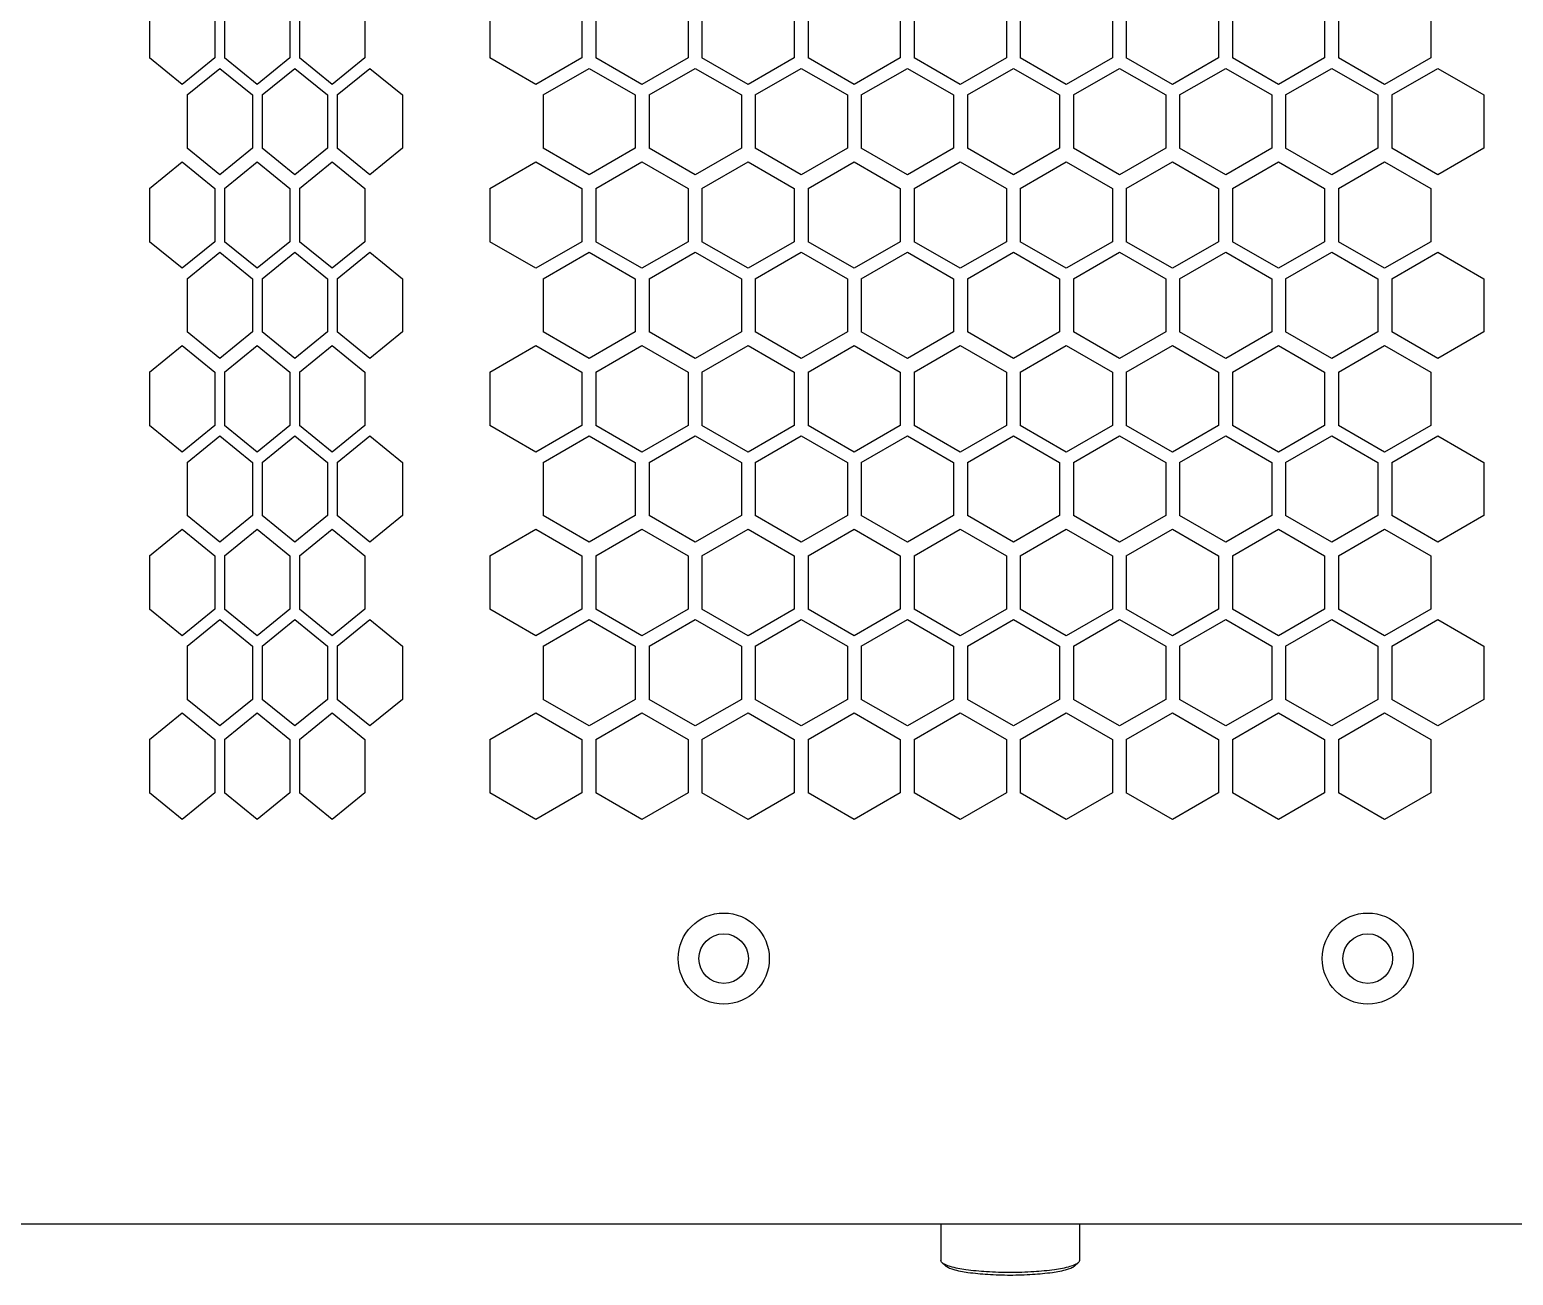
# Model space of a CAD drawing. Extents: x 61367 to 140945, y -1257 to 25588.
# Drawn here: x 72041.1 to 72169.8, y 15669.7 to 15777.7 of the extents above; entities that cross this region are included whole.
import ezdxf

# ---------------------------------------------------------------- set-up
doc = ezdxf.new("R2010")
doc.units = 0
doc.header["$MEASUREMENT"] = 0
doc.layers.get('0').update_dxf_attribs({"linetype": 'CONTINUOUS'})
doc.layers.add('4215-0412-2_0', color=7, linetype='CONTINUOUS')
doc.layers.add('SONGBUTUO-M4-8_0', color=7, linetype='CONTINUOUS')

# ---------------------------------------------------------------- blocks, each defined once
blk = doc.blocks.new('ERGRTHTHRT')
at = {"layer": '4215-0412-2_0', "color": 7, "linetype": 'Continuous'}
for p, q in [((-37352.74, -67913.76), (-37352.74, -67918.38)), ((-37347.08, -67913.76), (-37347.08, -67918.38)), ((-37346.24, -67913.76), (-37346.24, -67918.38)), ((-37340.58, -67913.76), (-37340.58, -67918.38)), ((-37339.73, -67913.76), (-37339.73, -67918.38)), ((-37334.07, -67913.76), (-37334.07, -67918.38)), ((-37323.24, -67913.76), (-37323.24, -67918.38)), ((-37315.24, -67913.76), (-37315.24, -67918.38)), ((-37314.04, -67913.76), (-37314.04, -67918.38)), ((-37306.04, -67913.76), (-37306.04, -67918.38)), ((-37304.84, -67913.76), (-37304.84, -67918.38)), ((-37296.84, -67913.76), (-37296.84, -67918.38)), ((-37295.64, -67913.76), (-37295.64, -67918.38)), ((-37287.64, -67913.76), (-37287.64, -67918.38)), ((-37286.44, -67913.76), (-37286.44, -67918.38)), ((-37278.44, -67913.76), (-37278.44, -67918.38)), ((-37277.24, -67913.76), (-37277.24, -67918.38)), ((-37269.24, -67913.76), (-37269.24, -67918.38)), ((-37268.04, -67913.76), (-37268.04, -67918.38)), ((-37260.04, -67913.76), (-37260.04, -67918.38)), ((-37258.84, -67913.76), (-37258.84, -67918.38)), ((-37250.84, -67913.76), (-37250.84, -67918.38)), ((-37249.64, -67913.76), (-37249.64, -67918.38)), ((-37241.64, -67913.76), (-37241.64, -67918.38)), ((-37349.91, -67920.69), (-37352.74, -67918.38)), ((-37347.08, -67918.38), (-37349.91, -67920.69)), ((-37349.47, -67921.59), (-37346.65, -67919.28)), ((-37346.65, -67919.28), (-37343.82, -67921.59)), ((-37343.41, -67920.69), (-37346.24, -67918.38)), ((-37340.58, -67918.38), (-37343.41, -67920.69)), ((-37342.97, -67921.59), (-37340.14, -67919.28)), ((-37340.14, -67919.28), (-37337.31, -67921.59)), ((-37336.9, -67920.69), (-37339.73, -67918.38)), ((-37334.07, -67918.38), (-37336.9, -67920.69)), ((-37336.46, -67921.59), (-37333.63, -67919.28)), ((-37333.63, -67919.28), (-37330.81, -67921.59)), ((-37319.24, -67920.69), (-37323.24, -67918.38)), ((-37315.24, -67918.38), (-37319.24, -67920.69)), ((-37318.62, -67921.59), (-37314.62, -67919.28)), ((-37314.62, -67919.28), (-37310.62, -67921.59)), ((-37310.04, -67920.69), (-37314.04, -67918.38)), ((-37306.04, -67918.38), (-37310.04, -67920.69)), ((-37309.42, -67921.59), (-37305.42, -67919.28)), ((-37305.42, -67919.28), (-37301.42, -67921.59)), ((-37300.84, -67920.69), (-37304.84, -67918.38)), ((-37296.84, -67918.38), (-37300.84, -67920.69)), ((-37300.22, -67921.59), (-37296.22, -67919.28)), ((-37296.22, -67919.28), (-37292.22, -67921.59)), ((-37291.64, -67920.69), (-37295.64, -67918.38)), ((-37287.64, -67918.38), (-37291.64, -67920.69)), ((-37291.02, -67921.59), (-37287.02, -67919.28)), ((-37287.02, -67919.28), (-37283.02, -67921.59)), ((-37282.44, -67920.69), (-37286.44, -67918.38)), ((-37278.44, -67918.38), (-37282.44, -67920.69)), ((-37281.82, -67921.59), (-37277.82, -67919.28)), ((-37277.82, -67919.28), (-37273.82, -67921.59)), ((-37273.24, -67920.69), (-37277.24, -67918.38)), ((-37269.24, -67918.38), (-37273.24, -67920.69)), ((-37272.62, -67921.59), (-37268.62, -67919.28)), ((-37268.62, -67919.28), (-37264.62, -67921.59)), ((-37264.04, -67920.69), (-37268.04, -67918.38)), ((-37260.04, -67918.38), (-37264.04, -67920.69)), ((-37263.42, -67921.59), (-37259.42, -67919.28)), ((-37259.42, -67919.28), (-37255.42, -67921.59)), ((-37254.84, -67920.69), (-37258.84, -67918.38)), ((-37250.84, -67918.38), (-37254.84, -67920.69)), ((-37254.22, -67921.59), (-37250.22, -67919.28)), ((-37250.22, -67919.28), (-37246.22, -67921.59)), ((-37245.64, -67920.69), (-37249.64, -67918.38)), ((-37241.64, -67918.38), (-37245.64, -67920.69)), ((-37245.02, -67921.59), (-37241.02, -67919.28)), ((-37241.02, -67919.28), (-37237.02, -67921.59)), ((-37349.47, -67921.59), (-37349.47, -67926.21)), ((-37343.82, -67921.59), (-37343.82, -67926.21)), ((-37342.97, -67921.59), (-37342.97, -67926.21)), ((-37337.31, -67921.59), (-37337.31, -67926.21)), ((-37336.46, -67921.59), (-37336.46, -67926.21)), ((-37330.81, -67921.59), (-37330.81, -67926.21)), ((-37318.62, -67921.59), (-37318.62, -67926.21)), ((-37310.62, -67921.59), (-37310.62, -67926.21)), ((-37309.42, -67921.59), (-37309.42, -67926.21)), ((-37301.42, -67921.59), (-37301.42, -67926.21)), ((-37300.22, -67921.59), (-37300.22, -67926.21)), ((-37292.22, -67921.59), (-37292.22, -67926.21)), ((-37291.02, -67921.59), (-37291.02, -67926.21)), ((-37283.02, -67921.59), (-37283.02, -67926.21)), ((-37281.82, -67921.59), (-37281.82, -67926.21)), ((-37273.82, -67921.59), (-37273.82, -67926.21)), ((-37272.62, -67921.59), (-37272.62, -67926.21)), ((-37264.62, -67921.59), (-37264.62, -67926.21)), ((-37263.42, -67921.59), (-37263.42, -67926.21)), ((-37255.42, -67921.59), (-37255.42, -67926.21)), ((-37254.22, -67921.59), (-37254.22, -67926.21)), ((-37246.22, -67921.59), (-37246.22, -67926.21)), ((-37245.02, -67921.59), (-37245.02, -67926.21)), ((-37237.02, -67921.59), (-37237.02, -67926.21)), ((-37346.65, -67928.52), (-37349.47, -67926.21)), ((-37343.82, -67926.21), (-37346.65, -67928.52)), ((-37340.14, -67928.52), (-37342.97, -67926.21)), ((-37337.31, -67926.21), (-37340.14, -67928.52)), ((-37333.63, -67928.52), (-37336.46, -67926.21)), ((-37330.81, -67926.21), (-37333.63, -67928.52)), ((-37314.62, -67928.52), (-37318.62, -67926.21)), ((-37310.62, -67926.21), (-37314.62, -67928.52)), ((-37305.42, -67928.52), (-37309.42, -67926.21)), ((-37301.42, -67926.21), (-37305.42, -67928.52)), ((-37296.22, -67928.52), (-37300.22, -67926.21)), ((-37292.22, -67926.21), (-37296.22, -67928.52)), ((-37287.02, -67928.52), (-37291.02, -67926.21)), ((-37283.02, -67926.21), (-37287.02, -67928.52)), ((-37277.82, -67928.52), (-37281.82, -67926.21)), ((-37273.82, -67926.21), (-37277.82, -67928.52)), ((-37268.62, -67928.52), (-37272.62, -67926.21)), ((-37264.62, -67926.21), (-37268.62, -67928.52)), ((-37259.42, -67928.52), (-37263.42, -67926.21)), ((-37255.42, -67926.21), (-37259.42, -67928.52)), ((-37250.22, -67928.52), (-37254.22, -67926.21)), ((-37246.22, -67926.21), (-37250.22, -67928.52)), ((-37241.02, -67928.52), (-37245.02, -67926.21)), ((-37237.02, -67926.21), (-37241.02, -67928.52)), ((-37352.74, -67929.69), (-37349.91, -67927.38)), ((-37349.91, -67927.38), (-37347.08, -67929.69)), ((-37346.24, -67929.69), (-37343.41, -67927.38)), ((-37343.41, -67927.38), (-37340.58, -67929.69)), ((-37339.73, -67929.69), (-37336.9, -67927.38)), ((-37336.9, -67927.38), (-37334.07, -67929.69)), ((-37323.24, -67929.69), (-37319.24, -67927.38)), ((-37319.24, -67927.38), (-37315.24, -67929.69)), ((-37314.04, -67929.69), (-37310.04, -67927.38)), ((-37310.04, -67927.38), (-37306.04, -67929.69)), ((-37304.84, -67929.69), (-37300.84, -67927.38)), ((-37300.84, -67927.38), (-37296.84, -67929.69)), ((-37295.64, -67929.69), (-37291.64, -67927.38)), ((-37291.64, -67927.38), (-37287.64, -67929.69)), ((-37286.44, -67929.69), (-37282.44, -67927.38)), ((-37282.44, -67927.38), (-37278.44, -67929.69)), ((-37277.24, -67929.69), (-37273.24, -67927.38)), ((-37273.24, -67927.38), (-37269.24, -67929.69)), ((-37268.04, -67929.69), (-37264.04, -67927.38)), ((-37264.04, -67927.38), (-37260.04, -67929.69)), ((-37258.84, -67929.69), (-37254.84, -67927.38)), ((-37254.84, -67927.38), (-37250.84, -67929.69)), ((-37249.64, -67929.69), (-37245.64, -67927.38)), ((-37245.64, -67927.38), (-37241.64, -67929.69)), ((-37352.74, -67929.69), (-37352.74, -67934.31)), ((-37347.08, -67929.69), (-37347.08, -67934.31)), ((-37346.24, -67929.69), (-37346.24, -67934.31)), ((-37340.58, -67929.69), (-37340.58, -67934.31)), ((-37339.73, -67929.69), (-37339.73, -67934.31)), ((-37334.07, -67929.69), (-37334.07, -67934.31)), ((-37323.24, -67929.69), (-37323.24, -67934.31)), ((-37315.24, -67929.69), (-37315.24, -67934.31)), ((-37314.04, -67929.69), (-37314.04, -67934.31)), ((-37306.04, -67929.69), (-37306.04, -67934.31)), ((-37304.84, -67929.69), (-37304.84, -67934.31)), ((-37296.84, -67929.69), (-37296.84, -67934.31)), ((-37295.64, -67929.69), (-37295.64, -67934.31)), ((-37287.64, -67929.69), (-37287.64, -67934.31)), ((-37286.44, -67929.69), (-37286.44, -67934.31)), ((-37278.44, -67929.69), (-37278.44, -67934.31)), ((-37277.24, -67929.69), (-37277.24, -67934.31)), ((-37269.24, -67929.69), (-37269.24, -67934.31)), ((-37268.04, -67929.69), (-37268.04, -67934.31)), ((-37260.04, -67929.69), (-37260.04, -67934.31)), ((-37258.84, -67929.69), (-37258.84, -67934.31)), ((-37250.84, -67929.69), (-37250.84, -67934.31)), ((-37249.64, -67929.69), (-37249.64, -67934.31)), ((-37241.64, -67929.69), (-37241.64, -67934.31)), ((-37349.91, -67936.62), (-37352.74, -67934.31)), ((-37347.08, -67934.31), (-37349.91, -67936.62)), ((-37343.41, -67936.62), (-37346.24, -67934.31)), ((-37340.58, -67934.31), (-37343.41, -67936.62)), ((-37336.9, -67936.62), (-37339.73, -67934.31)), ((-37334.07, -67934.31), (-37336.9, -67936.62)), ((-37319.24, -67936.62), (-37323.24, -67934.31)), ((-37315.24, -67934.31), (-37319.24, -67936.62)), ((-37310.04, -67936.62), (-37314.04, -67934.31)), ((-37306.04, -67934.31), (-37310.04, -67936.62)), ((-37300.84, -67936.62), (-37304.84, -67934.31)), ((-37296.84, -67934.31), (-37300.84, -67936.62)), ((-37291.64, -67936.62), (-37295.64, -67934.31)), ((-37287.64, -67934.31), (-37291.64, -67936.62)), ((-37282.44, -67936.62), (-37286.44, -67934.31)), ((-37278.44, -67934.31), (-37282.44, -67936.62)), ((-37273.24, -67936.62), (-37277.24, -67934.31)), ((-37269.24, -67934.31), (-37273.24, -67936.62)), ((-37264.04, -67936.62), (-37268.04, -67934.31)), ((-37260.04, -67934.31), (-37264.04, -67936.62)), ((-37254.84, -67936.62), (-37258.84, -67934.31)), ((-37250.84, -67934.31), (-37254.84, -67936.62)), ((-37245.64, -67936.62), (-37249.64, -67934.31)), ((-37241.64, -67934.31), (-37245.64, -67936.62)), ((-37349.47, -67937.52), (-37346.65, -67935.21)), ((-37346.65, -67935.21), (-37343.82, -67937.52)), ((-37342.97, -67937.52), (-37340.14, -67935.21)), ((-37340.14, -67935.21), (-37337.31, -67937.52)), ((-37336.46, -67937.52), (-37333.63, -67935.21)), ((-37333.63, -67935.21), (-37330.81, -67937.52)), ((-37318.62, -67937.52), (-37314.62, -67935.21)), ((-37314.62, -67935.21), (-37310.62, -67937.52)), ((-37309.42, -67937.52), (-37305.42, -67935.21)), ((-37305.42, -67935.21), (-37301.42, -67937.52)), ((-37300.22, -67937.52), (-37296.22, -67935.21)), ((-37296.22, -67935.21), (-37292.22, -67937.52)), ((-37291.02, -67937.52), (-37287.02, -67935.21)), ((-37287.02, -67935.21), (-37283.02, -67937.52)), ((-37281.82, -67937.52), (-37277.82, -67935.21)), ((-37277.82, -67935.21), (-37273.82, -67937.52)), ((-37272.62, -67937.52), (-37268.62, -67935.21)), ((-37268.62, -67935.21), (-37264.62, -67937.52)), ((-37263.42, -67937.52), (-37259.42, -67935.21)), ((-37259.42, -67935.21), (-37255.42, -67937.52)), ((-37254.22, -67937.52), (-37250.22, -67935.21)), ((-37250.22, -67935.21), (-37246.22, -67937.52)), ((-37245.02, -67937.52), (-37241.02, -67935.21)), ((-37241.02, -67935.21), (-37237.02, -67937.52)), ((-37349.47, -67937.52), (-37349.47, -67942.14)), ((-37343.82, -67937.52), (-37343.82, -67942.14)), ((-37342.97, -67937.52), (-37342.97, -67942.14)), ((-37337.31, -67937.52), (-37337.31, -67942.14)), ((-37336.46, -67937.52), (-37336.46, -67942.14)), ((-37330.81, -67937.52), (-37330.81, -67942.14)), ((-37318.62, -67937.52), (-37318.62, -67942.14)), ((-37310.62, -67937.52), (-37310.62, -67942.14)), ((-37309.42, -67937.52), (-37309.42, -67942.14)), ((-37301.42, -67937.52), (-37301.42, -67942.14)), ((-37300.22, -67937.52), (-37300.22, -67942.14)), ((-37292.22, -67937.52), (-37292.22, -67942.14)), ((-37291.02, -67937.52), (-37291.02, -67942.14)), ((-37283.02, -67937.52), (-37283.02, -67942.14)), ((-37281.82, -67937.52), (-37281.82, -67942.14)), ((-37273.82, -67937.52), (-37273.82, -67942.14)), ((-37272.62, -67937.52), (-37272.62, -67942.14)), ((-37264.62, -67937.52), (-37264.62, -67942.14)), ((-37263.42, -67937.52), (-37263.42, -67942.14)), ((-37255.42, -67937.52), (-37255.42, -67942.14)), ((-37254.22, -67937.52), (-37254.22, -67942.14)), ((-37246.22, -67937.52), (-37246.22, -67942.14)), ((-37245.02, -67937.52), (-37245.02, -67942.14)), ((-37237.02, -67937.52), (-37237.02, -67942.14)), ((-37346.65, -67944.45), (-37349.47, -67942.14)), ((-37343.82, -67942.14), (-37346.65, -67944.45)), ((-37340.14, -67944.45), (-37342.97, -67942.14)), ((-37337.31, -67942.14), (-37340.14, -67944.45)), ((-37333.63, -67944.45), (-37336.46, -67942.14)), ((-37330.81, -67942.14), (-37333.63, -67944.45)), ((-37314.62, -67944.45), (-37318.62, -67942.14)), ((-37310.62, -67942.14), (-37314.62, -67944.45)), ((-37305.42, -67944.45), (-37309.42, -67942.14)), ((-37301.42, -67942.14), (-37305.42, -67944.45)), ((-37296.22, -67944.45), (-37300.22, -67942.14)), ((-37292.22, -67942.14), (-37296.22, -67944.45)), ((-37287.02, -67944.45), (-37291.02, -67942.14)), ((-37283.02, -67942.14), (-37287.02, -67944.45)), ((-37277.82, -67944.45), (-37281.82, -67942.14)), ((-37273.82, -67942.14), (-37277.82, -67944.45)), ((-37268.62, -67944.45), (-37272.62, -67942.14)), ((-37264.62, -67942.14), (-37268.62, -67944.45)), ((-37259.42, -67944.45), (-37263.42, -67942.14)), ((-37255.42, -67942.14), (-37259.42, -67944.45)), ((-37250.22, -67944.45), (-37254.22, -67942.14)), ((-37246.22, -67942.14), (-37250.22, -67944.45)), ((-37241.02, -67944.45), (-37245.02, -67942.14)), ((-37237.02, -67942.14), (-37241.02, -67944.45)), ((-37352.74, -67945.62), (-37349.91, -67943.31)), ((-37349.91, -67943.31), (-37347.08, -67945.62)), ((-37346.24, -67945.62), (-37343.41, -67943.31)), ((-37343.41, -67943.31), (-37340.58, -67945.62)), ((-37339.73, -67945.62), (-37336.9, -67943.31)), ((-37336.9, -67943.31), (-37334.07, -67945.62)), ((-37323.24, -67945.62), (-37319.24, -67943.31)), ((-37319.24, -67943.31), (-37315.24, -67945.62)), ((-37314.04, -67945.62), (-37310.04, -67943.31)), ((-37310.04, -67943.31), (-37306.04, -67945.62)), ((-37304.84, -67945.62), (-37300.84, -67943.31)), ((-37300.84, -67943.31), (-37296.84, -67945.62)), ((-37295.64, -67945.62), (-37291.64, -67943.31)), ((-37291.64, -67943.31), (-37287.64, -67945.62)), ((-37286.44, -67945.62), (-37282.44, -67943.31)), ((-37282.44, -67943.31), (-37278.44, -67945.62)), ((-37277.24, -67945.62), (-37273.24, -67943.31)), ((-37273.24, -67943.31), (-37269.24, -67945.62)), ((-37268.04, -67945.62), (-37264.04, -67943.31)), ((-37264.04, -67943.31), (-37260.04, -67945.62)), ((-37258.84, -67945.62), (-37254.84, -67943.31)), ((-37254.84, -67943.31), (-37250.84, -67945.62)), ((-37249.64, -67945.62), (-37245.64, -67943.31)), ((-37245.64, -67943.31), (-37241.64, -67945.62)), ((-37352.74, -67945.62), (-37352.74, -67950.24)), ((-37347.08, -67945.62), (-37347.08, -67950.24)), ((-37346.24, -67945.62), (-37346.24, -67950.24)), ((-37340.58, -67945.62), (-37340.58, -67950.24)), ((-37339.73, -67945.62), (-37339.73, -67950.24)), ((-37334.07, -67945.62), (-37334.07, -67950.24)), ((-37323.24, -67945.62), (-37323.24, -67950.24)), ((-37315.24, -67945.62), (-37315.24, -67950.24)), ((-37314.04, -67945.62), (-37314.04, -67950.24)), ((-37306.04, -67945.62), (-37306.04, -67950.24)), ((-37304.84, -67945.62), (-37304.84, -67950.24)), ((-37296.84, -67945.62), (-37296.84, -67950.24)), ((-37295.64, -67945.62), (-37295.64, -67950.24)), ((-37287.64, -67945.62), (-37287.64, -67950.24)), ((-37286.44, -67945.62), (-37286.44, -67950.24)), ((-37278.44, -67945.62), (-37278.44, -67950.24)), ((-37277.24, -67945.62), (-37277.24, -67950.24)), ((-37269.24, -67945.62), (-37269.24, -67950.24)), ((-37268.04, -67945.62), (-37268.04, -67950.24)), ((-37260.04, -67945.62), (-37260.04, -67950.24)), ((-37258.84, -67945.62), (-37258.84, -67950.24)), ((-37250.84, -67945.62), (-37250.84, -67950.24)), ((-37249.64, -67945.62), (-37249.64, -67950.24)), ((-37241.64, -67945.62), (-37241.64, -67950.24)), ((-37349.91, -67952.55), (-37352.74, -67950.24)), ((-37347.08, -67950.24), (-37349.91, -67952.55)), ((-37343.41, -67952.55), (-37346.24, -67950.24)), ((-37340.58, -67950.24), (-37343.41, -67952.55)), ((-37336.9, -67952.55), (-37339.73, -67950.24)), ((-37334.07, -67950.24), (-37336.9, -67952.55)), ((-37319.24, -67952.55), (-37323.24, -67950.24)), ((-37315.24, -67950.24), (-37319.24, -67952.55)), ((-37310.04, -67952.55), (-37314.04, -67950.24)), ((-37306.04, -67950.24), (-37310.04, -67952.55)), ((-37300.84, -67952.55), (-37304.84, -67950.24)), ((-37296.84, -67950.24), (-37300.84, -67952.55)), ((-37291.64, -67952.55), (-37295.64, -67950.24)), ((-37287.64, -67950.24), (-37291.64, -67952.55)), ((-37282.44, -67952.55), (-37286.44, -67950.24)), ((-37278.44, -67950.24), (-37282.44, -67952.55)), ((-37273.24, -67952.55), (-37277.24, -67950.24)), ((-37269.24, -67950.24), (-37273.24, -67952.55)), ((-37264.04, -67952.55), (-37268.04, -67950.24)), ((-37260.04, -67950.24), (-37264.04, -67952.55)), ((-37254.84, -67952.55), (-37258.84, -67950.24)), ((-37250.84, -67950.24), (-37254.84, -67952.55)), ((-37245.64, -67952.55), (-37249.64, -67950.24)), ((-37241.64, -67950.24), (-37245.64, -67952.55)), ((-37349.47, -67953.45), (-37346.65, -67951.14)), ((-37346.65, -67951.14), (-37343.82, -67953.45)), ((-37342.97, -67953.45), (-37340.14, -67951.14)), ((-37340.14, -67951.14), (-37337.31, -67953.45)), ((-37336.46, -67953.45), (-37333.63, -67951.14)), ((-37333.63, -67951.14), (-37330.81, -67953.45)), ((-37318.62, -67953.45), (-37314.62, -67951.14)), ((-37314.62, -67951.14), (-37310.62, -67953.45)), ((-37309.42, -67953.45), (-37305.42, -67951.14)), ((-37305.42, -67951.14), (-37301.42, -67953.45)), ((-37300.22, -67953.45), (-37296.22, -67951.14)), ((-37296.22, -67951.14), (-37292.22, -67953.45)), ((-37291.02, -67953.45), (-37287.02, -67951.14)), ((-37287.02, -67951.14), (-37283.02, -67953.45)), ((-37281.82, -67953.45), (-37277.82, -67951.14)), ((-37277.82, -67951.14), (-37273.82, -67953.45)), ((-37272.62, -67953.45), (-37268.62, -67951.14)), ((-37268.62, -67951.14), (-37264.62, -67953.45)), ((-37263.42, -67953.45), (-37259.42, -67951.14)), ((-37259.42, -67951.14), (-37255.42, -67953.45)), ((-37254.22, -67953.45), (-37250.22, -67951.14)), ((-37250.22, -67951.14), (-37246.22, -67953.45)), ((-37245.02, -67953.45), (-37241.02, -67951.14)), ((-37241.02, -67951.14), (-37237.02, -67953.45)), ((-37349.47, -67953.45), (-37349.47, -67958.07)), ((-37343.82, -67953.45), (-37343.82, -67958.07)), ((-37342.97, -67953.45), (-37342.97, -67958.07)), ((-37337.31, -67953.45), (-37337.31, -67958.07)), ((-37336.46, -67953.45), (-37336.46, -67958.07)), ((-37330.81, -67953.45), (-37330.81, -67958.07)), ((-37318.62, -67953.45), (-37318.62, -67958.07)), ((-37310.62, -67953.45), (-37310.62, -67958.07)), ((-37309.42, -67953.45), (-37309.42, -67958.07)), ((-37301.42, -67953.45), (-37301.42, -67958.07)), ((-37300.22, -67953.45), (-37300.22, -67958.07)), ((-37292.22, -67953.45), (-37292.22, -67958.07)), ((-37291.02, -67953.45), (-37291.02, -67958.07)), ((-37283.02, -67953.45), (-37283.02, -67958.07)), ((-37281.82, -67953.45), (-37281.82, -67958.07)), ((-37273.82, -67953.45), (-37273.82, -67958.07)), ((-37272.62, -67953.45), (-37272.62, -67958.07)), ((-37264.62, -67953.45), (-37264.62, -67958.07)), ((-37263.42, -67953.45), (-37263.42, -67958.07)), ((-37255.42, -67953.45), (-37255.42, -67958.07)), ((-37254.22, -67953.45), (-37254.22, -67958.07)), ((-37246.22, -67953.45), (-37246.22, -67958.07)), ((-37245.02, -67953.45), (-37245.02, -67958.07)), ((-37237.02, -67953.45), (-37237.02, -67958.07)), ((-37346.65, -67960.38), (-37349.47, -67958.07)), ((-37343.82, -67958.07), (-37346.65, -67960.38)), ((-37340.14, -67960.38), (-37342.97, -67958.07)), ((-37337.31, -67958.07), (-37340.14, -67960.38)), ((-37333.63, -67960.38), (-37336.46, -67958.07)), ((-37330.81, -67958.07), (-37333.63, -67960.38)), ((-37314.62, -67960.38), (-37318.62, -67958.07)), ((-37310.62, -67958.07), (-37314.62, -67960.38)), ((-37305.42, -67960.38), (-37309.42, -67958.07)), ((-37301.42, -67958.07), (-37305.42, -67960.38)), ((-37296.22, -67960.38), (-37300.22, -67958.07)), ((-37292.22, -67958.07), (-37296.22, -67960.38)), ((-37287.02, -67960.38), (-37291.02, -67958.07)), ((-37283.02, -67958.07), (-37287.02, -67960.38)), ((-37277.82, -67960.38), (-37281.82, -67958.07)), ((-37273.82, -67958.07), (-37277.82, -67960.38)), ((-37268.62, -67960.38), (-37272.62, -67958.07)), ((-37264.62, -67958.07), (-37268.62, -67960.38)), ((-37259.42, -67960.38), (-37263.42, -67958.07)), ((-37255.42, -67958.07), (-37259.42, -67960.38)), ((-37250.22, -67960.38), (-37254.22, -67958.07)), ((-37246.22, -67958.07), (-37250.22, -67960.38)), ((-37241.02, -67960.38), (-37245.02, -67958.07)), ((-37237.02, -67958.07), (-37241.02, -67960.38)), ((-37352.74, -67961.55), (-37349.91, -67959.24)), ((-37349.91, -67959.24), (-37347.08, -67961.55)), ((-37346.24, -67961.55), (-37343.41, -67959.24)), ((-37343.41, -67959.24), (-37340.58, -67961.55)), ((-37339.73, -67961.55), (-37336.9, -67959.24)), ((-37336.9, -67959.24), (-37334.07, -67961.55)), ((-37323.24, -67961.55), (-37319.24, -67959.24)), ((-37319.24, -67959.24), (-37315.24, -67961.55)), ((-37314.04, -67961.55), (-37310.04, -67959.24)), ((-37310.04, -67959.24), (-37306.04, -67961.55)), ((-37304.84, -67961.55), (-37300.84, -67959.24)), ((-37300.84, -67959.24), (-37296.84, -67961.55)), ((-37295.64, -67961.55), (-37291.64, -67959.24)), ((-37291.64, -67959.24), (-37287.64, -67961.55)), ((-37286.44, -67961.55), (-37282.44, -67959.24)), ((-37282.44, -67959.24), (-37278.44, -67961.55)), ((-37277.24, -67961.55), (-37273.24, -67959.24)), ((-37273.24, -67959.24), (-37269.24, -67961.55)), ((-37268.04, -67961.55), (-37264.04, -67959.24)), ((-37264.04, -67959.24), (-37260.04, -67961.55)), ((-37258.84, -67961.55), (-37254.84, -67959.24)), ((-37254.84, -67959.24), (-37250.84, -67961.55)), ((-37249.64, -67961.55), (-37245.64, -67959.24)), ((-37245.64, -67959.24), (-37241.64, -67961.55)), ((-37352.74, -67961.55), (-37352.74, -67966.17)), ((-37347.08, -67961.55), (-37347.08, -67966.17)), ((-37346.24, -67961.55), (-37346.24, -67966.17)), ((-37340.58, -67961.55), (-37340.58, -67966.17)), ((-37339.73, -67961.55), (-37339.73, -67966.17)), ((-37334.07, -67961.55), (-37334.07, -67966.17)), ((-37323.24, -67961.55), (-37323.24, -67966.17)), ((-37315.24, -67961.55), (-37315.24, -67966.17)), ((-37314.04, -67961.55), (-37314.04, -67966.17)), ((-37306.04, -67961.55), (-37306.04, -67966.17)), ((-37304.84, -67961.55), (-37304.84, -67966.17)), ((-37296.84, -67961.55), (-37296.84, -67966.17)), ((-37295.64, -67961.55), (-37295.64, -67966.17)), ((-37287.64, -67961.55), (-37287.64, -67966.17)), ((-37286.44, -67961.55), (-37286.44, -67966.17)), ((-37278.44, -67961.55), (-37278.44, -67966.17)), ((-37277.24, -67961.55), (-37277.24, -67966.17)), ((-37269.24, -67961.55), (-37269.24, -67966.17)), ((-37268.04, -67961.55), (-37268.04, -67966.17)), ((-37260.04, -67961.55), (-37260.04, -67966.17)), ((-37258.84, -67961.55), (-37258.84, -67966.17)), ((-37250.84, -67961.55), (-37250.84, -67966.17)), ((-37249.64, -67961.55), (-37249.64, -67966.17)), ((-37241.64, -67961.55), (-37241.64, -67966.17)), ((-37349.91, -67968.48), (-37352.74, -67966.17)), ((-37347.08, -67966.17), (-37349.91, -67968.48)), ((-37349.47, -67969.38), (-37346.65, -67967.07)), ((-37346.65, -67967.07), (-37343.82, -67969.38)), ((-37343.41, -67968.48), (-37346.24, -67966.17)), ((-37340.58, -67966.17), (-37343.41, -67968.48)), ((-37342.97, -67969.38), (-37340.14, -67967.07)), ((-37340.14, -67967.07), (-37337.31, -67969.38)), ((-37336.9, -67968.48), (-37339.73, -67966.17)), ((-37334.07, -67966.17), (-37336.9, -67968.48)), ((-37336.46, -67969.38), (-37333.63, -67967.07)), ((-37333.63, -67967.07), (-37330.81, -67969.38)), ((-37319.24, -67968.48), (-37323.24, -67966.17)), ((-37315.24, -67966.17), (-37319.24, -67968.48)), ((-37318.62, -67969.38), (-37314.62, -67967.07)), ((-37314.62, -67967.07), (-37310.62, -67969.38)), ((-37310.04, -67968.48), (-37314.04, -67966.17)), ((-37306.04, -67966.17), (-37310.04, -67968.48)), ((-37309.42, -67969.38), (-37305.42, -67967.07)), ((-37305.42, -67967.07), (-37301.42, -67969.38)), ((-37300.84, -67968.48), (-37304.84, -67966.17)), ((-37296.84, -67966.17), (-37300.84, -67968.48)), ((-37300.22, -67969.38), (-37296.22, -67967.07)), ((-37296.22, -67967.07), (-37292.22, -67969.38)), ((-37291.64, -67968.48), (-37295.64, -67966.17)), ((-37287.64, -67966.17), (-37291.64, -67968.48)), ((-37291.02, -67969.38), (-37287.02, -67967.07)), ((-37287.02, -67967.07), (-37283.02, -67969.38)), ((-37282.44, -67968.48), (-37286.44, -67966.17)), ((-37278.44, -67966.17), (-37282.44, -67968.48)), ((-37281.82, -67969.38), (-37277.82, -67967.07)), ((-37277.82, -67967.07), (-37273.82, -67969.38)), ((-37273.24, -67968.48), (-37277.24, -67966.17)), ((-37269.24, -67966.17), (-37273.24, -67968.48)), ((-37272.62, -67969.38), (-37268.62, -67967.07)), ((-37268.62, -67967.07), (-37264.62, -67969.38)), ((-37264.04, -67968.48), (-37268.04, -67966.17)), ((-37260.04, -67966.17), (-37264.04, -67968.48)), ((-37263.42, -67969.38), (-37259.42, -67967.07)), ((-37259.42, -67967.07), (-37255.42, -67969.38)), ((-37254.84, -67968.48), (-37258.84, -67966.17)), ((-37250.84, -67966.17), (-37254.84, -67968.48)), ((-37254.22, -67969.38), (-37250.22, -67967.07)), ((-37250.22, -67967.07), (-37246.22, -67969.38)), ((-37245.64, -67968.48), (-37249.64, -67966.17)), ((-37241.64, -67966.17), (-37245.64, -67968.48)), ((-37245.02, -67969.38), (-37241.02, -67967.07)), ((-37241.02, -67967.07), (-37237.02, -67969.38)), ((-37349.47, -67969.38), (-37349.47, -67974)), ((-37343.82, -67969.38), (-37343.82, -67974)), ((-37342.97, -67969.38), (-37342.97, -67974)), ((-37337.31, -67969.38), (-37337.31, -67974)), ((-37336.46, -67969.38), (-37336.46, -67974)), ((-37330.81, -67969.38), (-37330.81, -67974)), ((-37318.62, -67969.38), (-37318.62, -67974)), ((-37310.62, -67969.38), (-37310.62, -67974)), ((-37309.42, -67969.38), (-37309.42, -67974)), ((-37301.42, -67969.38), (-37301.42, -67974)), ((-37300.22, -67969.38), (-37300.22, -67974)), ((-37292.22, -67969.38), (-37292.22, -67974)), ((-37291.02, -67969.38), (-37291.02, -67974)), ((-37283.02, -67969.38), (-37283.02, -67974)), ((-37281.82, -67969.38), (-37281.82, -67974)), ((-37273.82, -67969.38), (-37273.82, -67974)), ((-37272.62, -67969.38), (-37272.62, -67974)), ((-37264.62, -67969.38), (-37264.62, -67974)), ((-37263.42, -67969.38), (-37263.42, -67974)), ((-37255.42, -67969.38), (-37255.42, -67974)), ((-37254.22, -67969.38), (-37254.22, -67974)), ((-37246.22, -67969.38), (-37246.22, -67974)), ((-37245.02, -67969.38), (-37245.02, -67974)), ((-37237.02, -67969.38), (-37237.02, -67974)), ((-37346.65, -67976.31), (-37349.47, -67974)), ((-37343.82, -67974), (-37346.65, -67976.31)), ((-37340.14, -67976.31), (-37342.97, -67974)), ((-37337.31, -67974), (-37340.14, -67976.31)), ((-37333.63, -67976.31), (-37336.46, -67974)), ((-37330.81, -67974), (-37333.63, -67976.31)), ((-37314.62, -67976.31), (-37318.62, -67974)), ((-37310.62, -67974), (-37314.62, -67976.31)), ((-37305.42, -67976.31), (-37309.42, -67974)), ((-37301.42, -67974), (-37305.42, -67976.31)), ((-37296.22, -67976.31), (-37300.22, -67974)), ((-37292.22, -67974), (-37296.22, -67976.31)), ((-37287.02, -67976.31), (-37291.02, -67974)), ((-37283.02, -67974), (-37287.02, -67976.31)), ((-37277.82, -67976.31), (-37281.82, -67974)), ((-37273.82, -67974), (-37277.82, -67976.31)), ((-37268.62, -67976.31), (-37272.62, -67974)), ((-37264.62, -67974), (-37268.62, -67976.31)), ((-37259.42, -67976.31), (-37263.42, -67974)), ((-37255.42, -67974), (-37259.42, -67976.31)), ((-37250.22, -67976.31), (-37254.22, -67974)), ((-37246.22, -67974), (-37250.22, -67976.31)), ((-37241.02, -67976.31), (-37245.02, -67974)), ((-37237.02, -67974), (-37241.02, -67976.31)), ((-37352.74, -67977.48), (-37349.91, -67975.17)), ((-37349.91, -67975.17), (-37347.08, -67977.48)), ((-37346.24, -67977.48), (-37343.41, -67975.17)), ((-37343.41, -67975.17), (-37340.58, -67977.48)), ((-37339.73, -67977.48), (-37336.9, -67975.17)), ((-37336.9, -67975.17), (-37334.07, -67977.48)), ((-37323.24, -67977.48), (-37319.24, -67975.17)), ((-37319.24, -67975.17), (-37315.24, -67977.48)), ((-37314.04, -67977.48), (-37310.04, -67975.17)), ((-37310.04, -67975.17), (-37306.04, -67977.48)), ((-37304.84, -67977.48), (-37300.84, -67975.17)), ((-37300.84, -67975.17), (-37296.84, -67977.48)), ((-37295.64, -67977.48), (-37291.64, -67975.17)), ((-37291.64, -67975.17), (-37287.64, -67977.48)), ((-37286.44, -67977.48), (-37282.44, -67975.17)), ((-37282.44, -67975.17), (-37278.44, -67977.48)), ((-37277.24, -67977.48), (-37273.24, -67975.17)), ((-37273.24, -67975.17), (-37269.24, -67977.48)), ((-37268.04, -67977.48), (-37264.04, -67975.17)), ((-37264.04, -67975.17), (-37260.04, -67977.48)), ((-37258.84, -67977.48), (-37254.84, -67975.17)), ((-37254.84, -67975.17), (-37250.84, -67977.48)), ((-37249.64, -67977.48), (-37245.64, -67975.17)), ((-37245.64, -67975.17), (-37241.64, -67977.48)), ((-37352.74, -67977.48), (-37352.74, -67982.1)), ((-37347.08, -67977.48), (-37347.08, -67982.1)), ((-37346.24, -67977.48), (-37346.24, -67982.1)), ((-37340.58, -67977.48), (-37340.58, -67982.1)), ((-37339.73, -67977.48), (-37339.73, -67982.1)), ((-37334.07, -67977.48), (-37334.07, -67982.1)), ((-37323.24, -67977.48), (-37323.24, -67982.1)), ((-37315.24, -67977.48), (-37315.24, -67982.1)), ((-37314.04, -67977.48), (-37314.04, -67982.1)), ((-37306.04, -67977.48), (-37306.04, -67982.1)), ((-37304.84, -67977.48), (-37304.84, -67982.1)), ((-37296.84, -67977.48), (-37296.84, -67982.1)), ((-37295.64, -67977.48), (-37295.64, -67982.1)), ((-37287.64, -67977.48), (-37287.64, -67982.1)), ((-37286.44, -67977.48), (-37286.44, -67982.1)), ((-37278.44, -67977.48), (-37278.44, -67982.1)), ((-37277.24, -67977.48), (-37277.24, -67982.1)), ((-37269.24, -67977.48), (-37269.24, -67982.1)), ((-37268.04, -67977.48), (-37268.04, -67982.1)), ((-37260.04, -67977.48), (-37260.04, -67982.1)), ((-37258.84, -67977.48), (-37258.84, -67982.1)), ((-37250.84, -67977.48), (-37250.84, -67982.1)), ((-37249.64, -67977.48), (-37249.64, -67982.1)), ((-37241.64, -67977.48), (-37241.64, -67982.1)), ((-37349.91, -67984.41), (-37352.74, -67982.1)), ((-37347.08, -67982.1), (-37349.91, -67984.41)), ((-37343.41, -67984.41), (-37346.24, -67982.1)), ((-37340.58, -67982.1), (-37343.41, -67984.41)), ((-37336.9, -67984.41), (-37339.73, -67982.1)), ((-37334.07, -67982.1), (-37336.9, -67984.41)), ((-37319.24, -67984.41), (-37323.24, -67982.1)), ((-37315.24, -67982.1), (-37319.24, -67984.41)), ((-37310.04, -67984.41), (-37314.04, -67982.1)), ((-37306.04, -67982.1), (-37310.04, -67984.41)), ((-37300.84, -67984.41), (-37304.84, -67982.1)), ((-37296.84, -67982.1), (-37300.84, -67984.41)), ((-37291.64, -67984.41), (-37295.64, -67982.1)), ((-37287.64, -67982.1), (-37291.64, -67984.41)), ((-37282.44, -67984.41), (-37286.44, -67982.1)), ((-37278.44, -67982.1), (-37282.44, -67984.41)), ((-37273.24, -67984.41), (-37277.24, -67982.1)), ((-37269.24, -67982.1), (-37273.24, -67984.41)), ((-37264.04, -67984.41), (-37268.04, -67982.1)), ((-37260.04, -67982.1), (-37264.04, -67984.41)), ((-37254.84, -67984.41), (-37258.84, -67982.1)), ((-37250.84, -67982.1), (-37254.84, -67984.41)), ((-37245.64, -67984.41), (-37249.64, -67982.1)), ((-37241.64, -67982.1), (-37245.64, -67984.41)), ((-37884.05, -68019.48), (-37194.15, -68019.48))]:
    blk.add_line(p, q, dxfattribs=at)
for centre, radius in [((-37302.95, -67996.48), 3.95), ((-37247.1, -67996.48), 3.95), ((-37302.95, -67996.48), 2.15), ((-37247.1, -67996.48), 2.15)]:
    blk.add_circle(centre, radius, dxfattribs=at)
at = {"layer": 'SONGBUTUO-M4-8_0', "color": 7, "linetype": 'Continuous'}
for p, q in [((-37284.11, -68019.48), (-37284.11, -68022.66)), ((-37272.11, -68019.48), (-37272.11, -68022.66)), ((-37283.72, -68023.13), (-37284.01, -68022.85)), ((-37272.5, -68023.13), (-37272.2, -68022.85))]:
    blk.add_line(p, q, dxfattribs=at)
for points, knots in [([(-37284.01, -68022.85), (-37284.03, -68022.83), (-37284.07, -68022.78), (-37284.11, -68022.71), (-37284.11, -68022.66)], [0, 0, 0, 0, 0.293305, 1, 1, 1, 1]), ([(-37272.2, -68022.85), (-37272.28, -68022.92), (-37272.52, -68023.05), (-37273.2, -68023.29), (-37274.4, -68023.5), (-37276.14, -68023.67), (-37278.11, -68023.72), (-37280.08, -68023.67), (-37281.81, -68023.5), (-37283.02, -68023.29), (-37283.7, -68023.05), (-37283.94, -68022.92), (-37284.01, -68022.85)], [0, 0, 0, 0, 0.026891, 0.066115, 0.179624, 0.329933, 0.5, 0.670067, 0.820376, 0.933885, 0.973109, 1, 1, 1, 1]), ([(-37272.5, -68023.13), (-37272.57, -68023.2), (-37272.8, -68023.33), (-37273.44, -68023.55), (-37274.59, -68023.76), (-37276.23, -68023.91), (-37278.11, -68023.97), (-37279.98, -68023.91), (-37281.63, -68023.76), (-37282.77, -68023.55), (-37283.42, -68023.33), (-37283.64, -68023.2), (-37283.72, -68023.13)], [0, 0, 0, 0, 0.026894, 0.06612, 0.17963, 0.329937, 0.5, 0.670063, 0.82037, 0.93388, 0.973106, 1, 1, 1, 1]), ([(-37272.11, -68022.66), (-37272.11, -68022.71), (-37272.14, -68022.78), (-37272.19, -68022.83), (-37272.2, -68022.85)], [0, 0, 0, 0, 0.706695, 1, 1, 1, 1])]:
    blk.add_open_spline(points, degree=3, knots=knots, dxfattribs=at)

msp = doc.modelspace()

# ---------------------------------------------------------------- block references
at = {"lineweight": -3}
msp.add_blockref('ERGRTHTHRT', (109404.232, 83693.606), dxfattribs=at)

doc.saveas('drawing.dxf')
